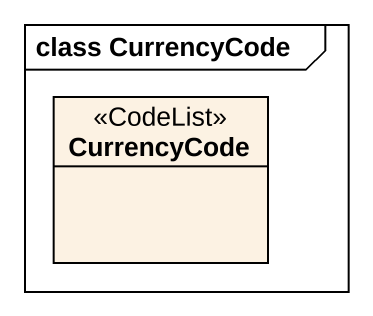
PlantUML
@startuml
mainframe class CurrencyCode
hide circle
hide empty members
class CurrencyCode <<CodeList>>
@enduml
